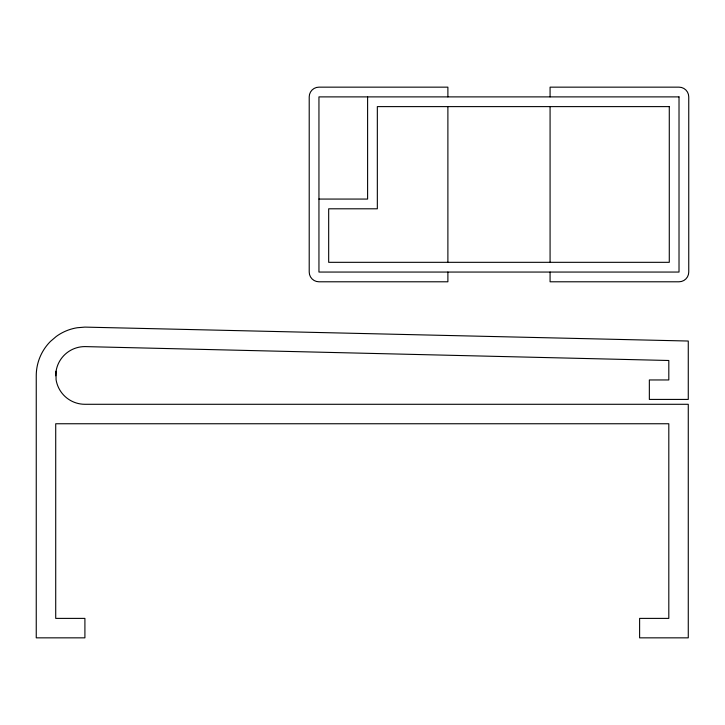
<?xml version="1.0" encoding="UTF-8"?>
<svg xmlns="http://www.w3.org/2000/svg" width="725" height="725" viewBox="0 0 725 725"><rect width="100%" height="100%" fill="white"/><g stroke="black" fill="none" stroke-linecap="round" stroke-linejoin="round"><path stroke-width="1.09" d="M55.716 375.786L55.716 375.097A29.199 29.199 0 0 1 84.898 346.595L668.812 360.497L668.812 379.954L649.346 379.954L649.346 399.421L688.27 399.421L688.27 341.031L84.898 327.111L77.294 327.736A48.648 48.648 0 0 0 56.305 336.427L50.496 341.384A48.648 48.648 0 0 0 36.25 375.786L36.25 637.846L84.907 637.846L84.907 618.389L55.716 618.389L55.716 423.753L668.812 423.753L668.812 618.389L639.613 618.389L639.613 637.846L688.27 637.846L688.27 404.287L84.907 404.287A29.199 29.199 0 0 1 56.07 379.655L56.061 371.218M318.946 199.067L367.602 199.067L367.602 96.887M550.076 96.887L550.076 87.154L679.017 87.154A9.733 9.733 0 0 1 688.75 96.887L688.75 272.056A9.733 9.733 0 0 1 679.017 281.789L550.076 281.789L550.076 272.056M550.076 106.611L550.076 262.323M447.887 96.887L447.887 87.154L318.946 87.154A9.733 9.733 0 0 0 309.212 96.887L309.212 272.056A9.733 9.733 0 0 0 318.946 281.789L447.887 281.789L447.887 272.056M447.887 106.611L447.887 262.323M679.017 96.887L318.946 96.887L318.946 272.056L679.017 272.056L679.017 96.887M669.284 106.611L377.335 106.611L377.335 208.8L328.679 208.8L328.679 262.323L669.284 262.323L669.284 106.611"/></g></svg>
